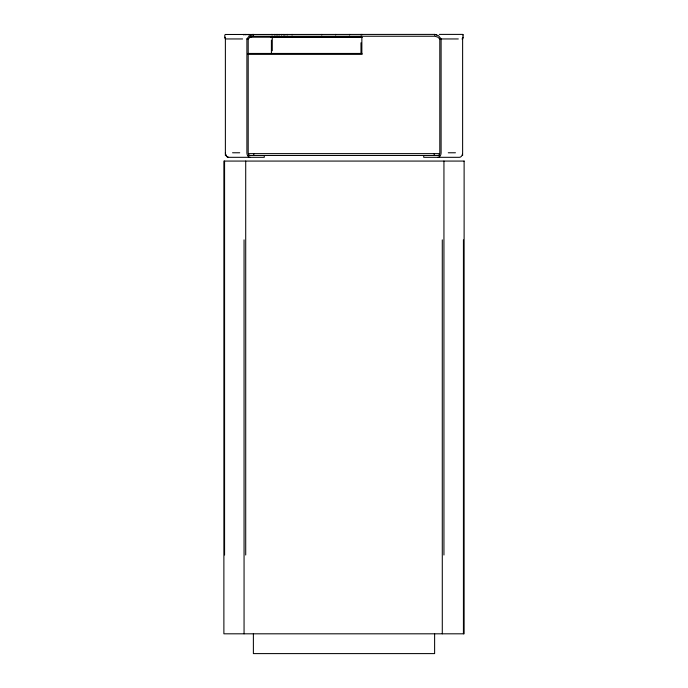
<?xml version="1.0" encoding="UTF-8"?>
<svg xmlns="http://www.w3.org/2000/svg" width="688" height="688" viewBox="0 0 688 688"><rect width="100%" height="100%" fill="white"/><g stroke="black" fill="none" stroke-linecap="round" stroke-linejoin="round"><path stroke-width="1.03" d="M243.844 34.4L243.819 35.011M423.722 155.471L423.722 157.32L459.403 157.32A4.549 3.216 90 0 0 462.62 152.77L462.62 38.949L463.196 35.165L462.62 34.4L439.331 34.4M244.034 34.4L244.18 34.71M463.179 37.204L462.62 38.949L461.966 38.949M361.854 35.011L362.069 34.4M437.886 157.32A4.549 3.216 -90 0 0 441.103 152.77L441.103 38.949L438.557 35.733L434.67 34.4L225.157 34.486L224.718 35.733L225.38 38.949L225.38 152.77A4.549 3.216 90 0 0 228.597 157.32L264.278 157.32L264.278 155.471M272.276 34.71L271.407 34.4M250.114 157.32A4.549 3.216 -90 0 1 246.897 152.77L246.897 38.949L249.443 35.733L253.33 34.4L252.298 34.486M361.338 34.4L360.985 35.011L360.985 34.4M250.114 155.471A2.7 1.909 90 0 1 248.196 152.77L248.196 38.949L250.363 37.032L253.33 36.24L253.33 34.856M250.991 36.24L434.67 36.24L437.637 37.032L439.804 38.949L439.804 152.77A2.7 1.909 -90 0 1 437.886 155.471M250.991 36.55L272.052 36.55L272.052 37.47M249.417 37.135L360.985 37.135M271.081 37.47L362.206 37.47M242.589 38.949L225.38 38.949L224.821 37.204M246.897 38.949L248.196 38.949M439.804 38.949L458.311 38.949M248.067 53.449L362.206 53.449M248.067 54.369L362.189 54.369M232.553 152.77L239.725 152.77M448.275 152.77L455.447 152.77M248.54 153.63L439.46 153.63M248.316 155.471L439.46 155.471M436.708 34.744L434.67 34.4L434.67 35.32M463.041 34.744L462.62 34.4L462.62 34.856M245.642 34.4L245.917 35.011L245.917 34.4M272.035 34.4L272.035 34.864M463.428 239.863L463.428 633.811M462.62 153.63L462.62 155.471M443.941 161.069L443.941 555.018M442.289 239.863L442.289 633.811M434.618 633.811L434.618 653.6L253.382 653.6L253.382 633.811M434.197 153.63L434.197 155.471M361.854 53.114L361.854 37.135L361.2 37.161L361.2 36.473M360.985 37.47L360.985 36.55L272.276 36.55L272.276 50.783M360.985 42.794L360.985 53.449M349.573 34.4L349.573 35.011M335.675 34.4L335.675 35.011M321.786 34.4L321.786 35.011M292.065 34.4L292.065 35.011M287.163 34.4L287.163 35.011M284.901 34.71L284.892 35.011M283.809 34.4L283.809 35.011M281.65 34.4L281.65 35.011M279.182 34.4L279.182 35.011M277.771 34.4L277.771 35.011M276.163 34.4L276.163 35.011M274.753 34.4L274.753 35.011M271.407 36.55L271.407 37.47M271.407 40.136L271.407 53.449M253.803 153.63L253.803 155.471M248.127 34.4L248.127 35.011M245.711 161.069L245.711 555.018M244.059 239.863L244.059 633.811M225.38 153.63L225.38 155.471M224.572 161.069L224.572 555.018M228.597 157.32A4.549 3.216 -90 0 1 225.38 152.77M464.116 161.069L223.884 161.069L223.884 633.811L464.116 633.811L464.116 161.069"/></g></svg>
